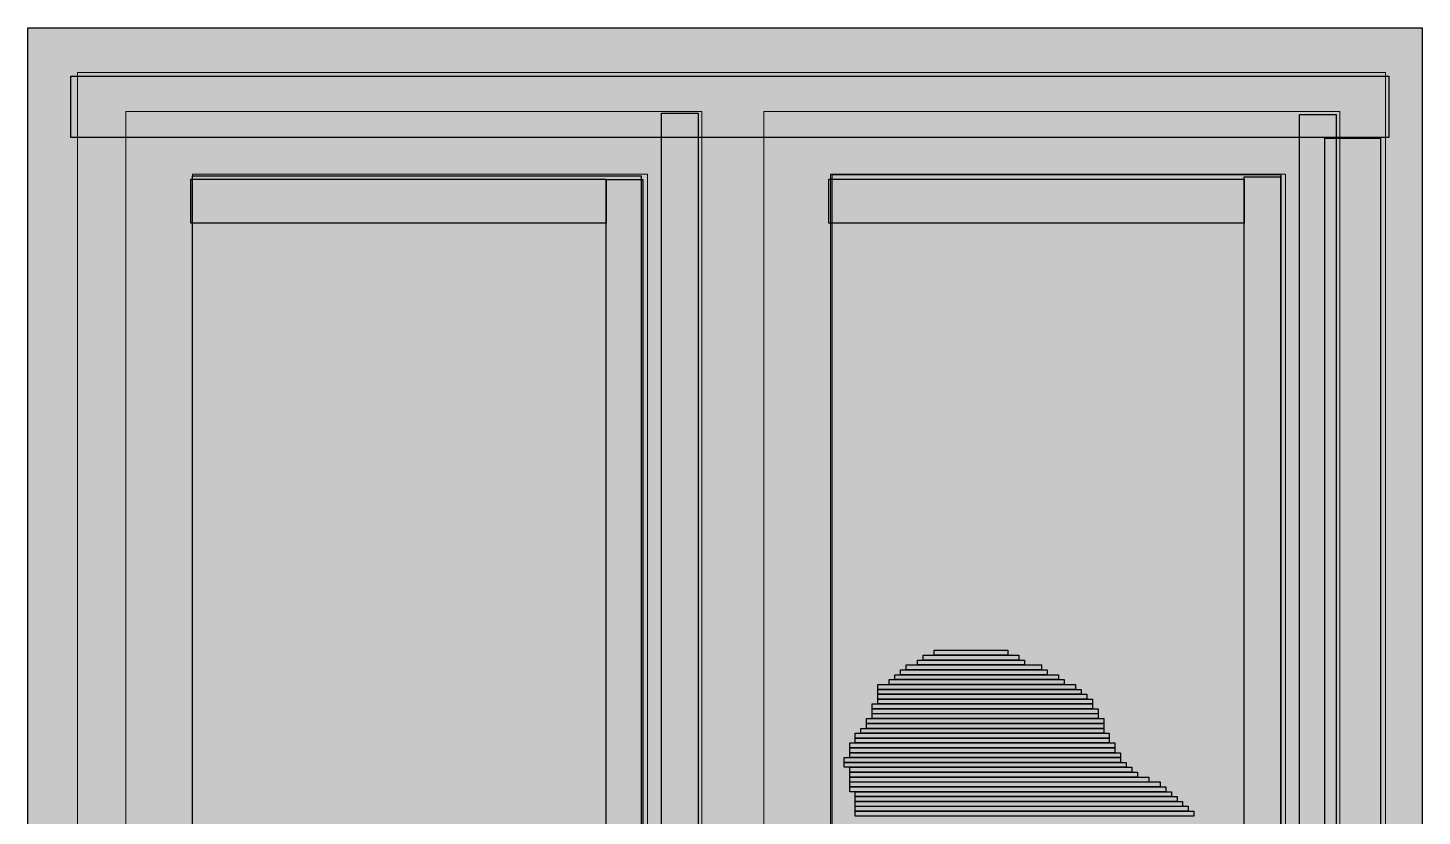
# Model space of a CAD drawing. Header units: millimetres. Extents: x 3716 to 41668, y 402 to 28530.
# Drawn here: x 23245 to 24726, y 9348 to 10185 of the extents above; entities that cross this region are included whole.
import ezdxf

# ---------------------------------------------------------------- set-up
doc = ezdxf.new("R2010")
doc.units = ezdxf.units.MM
doc.header["$LTSCALE"] = 50
for name, color, linetype in [('00_Wand_Bestand', 7, 'Continuous'), ('02_Grundstuecksgrenze', 8, 'Continuous'), ('05_Linien_stark', 7, 'Continuous')]:
    doc.layers.add(name, color=color, linetype=linetype)

msp = doc.modelspace()

# ---------------------------------------------------------------- hatches: boundary and pattern name
at = {"layer": '00_Wand_Bestand'}
for points in [[(24208.2, 9524), (24286.2, 9524), (24286.2, 9518.8), (24208.2, 9518.8)], [(24208.2, 9524), (24286.2, 9524), (24286.2, 9518.8), (24208.2, 9518.8)], [(24178.3, 9508.4), (24322.2, 9508.4), (24322.2, 9503.2), (24178.3, 9503.2)], [(24178.3, 9508.4), (24322.2, 9508.4), (24322.2, 9503.2), (24178.3, 9503.2)], [(24190.3, 9513.6), (24304.1, 9513.6), (24304.1, 9508.4), (24190.3, 9508.4)], [(24190.3, 9513.6), (24304.1, 9513.6), (24304.1, 9508.4), (24190.3, 9508.4)], [(24196.3, 9518.7), (24298.1, 9518.7), (24298.1, 9513.6), (24196.3, 9513.6)], [(24196.3, 9518.7), (24298.1, 9518.7), (24298.1, 9513.6), (24196.3, 9513.6)], [(24166.3, 9498.1), (24340.1, 9498.1), (24340.1, 9492.9), (24166.3, 9492.9)], [(24166.3, 9498.1), (24340.1, 9498.1), (24340.1, 9492.9), (24166.3, 9492.9)], [(24172.3, 9503.2), (24328.2, 9503.2), (24328.2, 9498), (24172.3, 9498)], [(24172.3, 9503.2), (24328.2, 9503.2), (24328.2, 9498), (24172.3, 9498)], [(24148.3, 9487.7), (24358.1, 9487.7), (24358.1, 9482.5), (24148.3, 9482.5)], [(24148.3, 9487.7), (24358.1, 9487.7), (24358.1, 9482.5), (24148.3, 9482.5)], [(24148.3, 9482.5), (24364.1, 9482.5), (24364.1, 9477.3), (24148.3, 9477.3)], [(24148.3, 9482.5), (24364.1, 9482.5), (24364.1, 9477.3), (24148.3, 9477.3)], [(24160.3, 9492.9), (24346.1, 9492.9), (24346.1, 9487.7), (24160.3, 9487.7)], [(24160.3, 9492.9), (24346.1, 9492.9), (24346.1, 9487.7), (24160.3, 9487.7)], [(24142.3, 9467), (24376.1, 9467), (24376.1, 9461.8), (24142.3, 9461.8)], [(24142.3, 9467), (24376.1, 9467), (24376.1, 9461.8), (24142.3, 9461.8)], [(24148.3, 9477.3), (24370.1, 9477.3), (24370.1, 9472.2), (24148.3, 9472.2)], [(24148.3, 9477.3), (24370.1, 9477.3), (24370.1, 9472.2), (24148.3, 9472.2)], [(24148.3, 9472.2), (24376.1, 9472.2), (24376.1, 9467), (24148.3, 9467)], [(24148.3, 9472.2), (24376.1, 9472.2), (24376.1, 9467), (24148.3, 9467)], [(24136.3, 9451.5), (24388.1, 9451.5), (24388.1, 9446.3), (24136.3, 9446.3)], [(24136.3, 9451.5), (24388.1, 9451.5), (24388.1, 9446.3), (24136.3, 9446.3)], [(24142.3, 9461.8), (24382.1, 9461.8), (24382.1, 9456.6), (24142.3, 9456.6)], [(24142.3, 9461.8), (24382.1, 9461.8), (24382.1, 9456.6), (24142.3, 9456.6)], [(24142.3, 9456.7), (24382.1, 9456.7), (24382.1, 9451.5), (24142.3, 9451.5)], [(24142.3, 9456.7), (24382.1, 9456.7), (24382.1, 9451.5), (24142.3, 9451.5)], [(24124.3, 9435.9), (24394.1, 9435.9), (24394.1, 9430.7), (24124.3, 9430.7)], [(24124.3, 9435.9), (24394.1, 9435.9), (24394.1, 9430.7), (24124.3, 9430.7)], [(24130.3, 9441.1), (24388.1, 9441.1), (24388.1, 9435.9), (24130.3, 9435.9)], [(24130.3, 9441.1), (24388.1, 9441.1), (24388.1, 9435.9), (24130.3, 9435.9)], [(24136.3, 9446.3), (24388.1, 9446.3), (24388.1, 9441.1), (24136.3, 9441.1)], [(24136.3, 9446.3), (24388.1, 9446.3), (24388.1, 9441.1), (24136.3, 9441.1)], [(24118.3, 9425.6), (24400.1, 9425.6), (24400.1, 9420.4), (24118.3, 9420.4)], [(24118.3, 9425.6), (24400.1, 9425.6), (24400.1, 9420.4), (24118.3, 9420.4)], [(24118.3, 9420.4), (24400.1, 9420.4), (24400.1, 9415.2), (24118.3, 9415.2)], [(24118.3, 9420.4), (24400.1, 9420.4), (24400.1, 9415.2), (24118.3, 9415.2)], [(24124.3, 9430.8), (24394.1, 9430.8), (24394.1, 9425.6), (24124.3, 9425.6)], [(24124.3, 9430.8), (24394.1, 9430.8), (24394.1, 9425.6), (24124.3, 9425.6)], [(24112.3, 9410), (24406.1, 9410), (24406.1, 9404.8), (24112.3, 9404.8)], [(24112.3, 9410), (24406.1, 9410), (24406.1, 9404.8), (24112.3, 9404.8)], [(24112.3, 9404.8), (24412, 9404.8), (24412, 9399.7), (24112.3, 9399.7)], [(24112.3, 9404.8), (24412, 9404.8), (24412, 9399.7), (24112.3, 9399.7)], [(24118.3, 9415.2), (24406.1, 9415.2), (24406.1, 9410), (24118.3, 9410)], [(24118.3, 9415.2), (24406.1, 9415.2), (24406.1, 9410), (24118.3, 9410)], [(24118.3, 9399.7), (24418, 9399.7), (24418, 9394.5), (24118.3, 9394.5)], [(24118.3, 9399.7), (24418, 9399.7), (24418, 9394.5), (24118.3, 9394.5)], [(24118.3, 9394.5), (24424, 9394.5), (24424, 9389.3), (24118.3, 9389.3)], [(24118.3, 9394.5), (24424, 9394.5), (24424, 9389.3), (24118.3, 9389.3)], [(24118.3, 9389.3), (24436, 9389.3), (24436, 9384.1), (24118.3, 9384.1)], [(24118.3, 9389.3), (24436, 9389.3), (24436, 9384.1), (24118.3, 9384.1)], [(24118.3, 9384.2), (24448, 9384.2), (24448, 9379), (24118.3, 9379)], [(24118.3, 9384.2), (24448, 9384.2), (24448, 9379), (24118.3, 9379)], [(24118.3, 9379), (24454, 9379), (24454, 9373.8), (24118.3, 9373.8)], [(24118.3, 9379), (24454, 9379), (24454, 9373.8), (24118.3, 9373.8)], [(24124.3, 9373.8), (24460, 9373.8), (24460, 9368.6), (24124.3, 9368.6)], [(24124.3, 9373.8), (24460, 9373.8), (24460, 9368.6), (24124.3, 9368.6)], [(24124.3, 9368.6), (24466, 9368.6), (24466, 9363.4), (24124.3, 9363.4)], [(24124.3, 9368.6), (24466, 9368.6), (24466, 9363.4), (24124.3, 9363.4)], [(24124.3, 9363.4), (24472, 9363.4), (24472, 9358.2), (24124.3, 9358.2)], [(24124.3, 9363.4), (24472, 9363.4), (24472, 9358.2), (24124.3, 9358.2)], [(24124.3, 9358.3), (24478, 9358.3), (24478, 9353.1), (24124.3, 9353.1)], [(24124.3, 9358.3), (24478, 9358.3), (24478, 9353.1), (24124.3, 9353.1)], [(24124.3, 9353.1), (24484, 9353.1), (24484, 9347.9), (24124.3, 9347.9)], [(24124.3, 9353.1), (24484, 9353.1), (24484, 9347.9), (24124.3, 9347.9)]]:
    msp.add_hatch(color=7, dxfattribs=at).paths.add_polyline_path(points)
at = {"layer": '02_Grundstuecksgrenze', "transparency": 33554485}
msp.add_hatch(color=7, dxfattribs=at).paths.add_polyline_path([(23245.4, 10184.9), (24726.4, 10184.9), (24726.4, 8569.6), (23245.4, 8569.6)])
msp.add_hatch(color=7, dxfattribs=at).paths.add_polyline_path([(23245.4, 10184.9), (24726.4, 10184.9), (24726.4, 8569.6), (23245.4, 8569.6)])
at = {"layer": '02_Grundstuecksgrenze', "transparency": 33554572}
for points in [[(23291, 10133.5), (24691, 10133.5), (24691, 10068.5), (23291, 10068.5)], [(23291, 10133.5), (24691, 10133.5), (24691, 10068.5), (23291, 10068.5)], [(23918.5, 10094.2), (23957.3, 10094.2), (23957.3, 8697.5), (23918.5, 8697.5)], [(23918.5, 10094.2), (23957.3, 10094.2), (23957.3, 8697.5), (23918.5, 8697.5)], [(24596.1, 10092.9), (24634.9, 10092.9), (24634.9, 8697.5), (24596.1, 8697.5)], [(24596.1, 10092.9), (24634.9, 10092.9), (24634.9, 8697.5), (24596.1, 8697.5)], [(24623.1, 10068), (24682.3, 10068), (24682.3, 8647.3), (24623.1, 8647.3)], [(24623.1, 10068), (24682.3, 10068), (24682.3, 8647.3), (24623.1, 8647.3)], [(24537.4, 10026.9), (24576.1, 10026.9), (24576.1, 8771.1), (24537.4, 8771.1)], [(24537.4, 10026.9), (24576.1, 10026.9), (24576.1, 8771.1), (24537.4, 8771.1)], [(23418.4, 10024.2), (23859.7, 10024.2), (23859.7, 9977.5), (23418.4, 9977.5)], [(23418.4, 10024.2), (23859.7, 10024.2), (23859.7, 9977.5), (23418.4, 9977.5)], [(23859.7, 10024), (23898.5, 10024), (23898.5, 8771.1), (23859.7, 8771.1)], [(23859.7, 10024), (23898.5, 10024), (23898.5, 8771.1), (23859.7, 8771.1)], [(24096.1, 10024.2), (24537.3, 10024.2), (24537.3, 9977.5), (24096.1, 9977.5)], [(24096.1, 10024.2), (24537.3, 10024.2), (24537.3, 9977.5), (24096.1, 9977.5)]]:
    msp.add_hatch(color=7, dxfattribs=at).paths.add_polyline_path(points)
at = {"layer": '02_Grundstuecksgrenze', "transparency": 33554590}
for points in [[(23420.3, 10028), (23896.9, 10028), (23896.9, 8775.2), (23420.3, 8775.2)], [(23420.3, 10028), (23896.9, 10028), (23896.9, 8775.2), (23420.3, 8775.2)], [(24099.7, 10029.4), (24576.4, 10029.4), (24576.4, 8776.6), (24099.7, 8776.6)], [(24099.7, 10029.4), (24576.4, 10029.4), (24576.4, 8776.6), (24099.7, 8776.6)]]:
    msp.add_hatch(color=7, dxfattribs=at).paths.add_polyline_path(points)

# ---------------------------------------------------------------- linework, layer by layer
at = {"layer": '00_Wand_Bestand'}
for points in [[(24208.2, 9524), (24286.2, 9524), (24286.2, 9518.8), (24208.2, 9518.8)], [(24208.2, 9524), (24286.2, 9524), (24286.2, 9518.8), (24208.2, 9518.8)], [(24178.3, 9508.4), (24322.2, 9508.4), (24322.2, 9503.2), (24178.3, 9503.2)], [(24178.3, 9508.4), (24322.2, 9508.4), (24322.2, 9503.2), (24178.3, 9503.2)], [(24190.3, 9513.6), (24304.1, 9513.6), (24304.1, 9508.4), (24190.3, 9508.4)], [(24190.3, 9513.6), (24304.1, 9513.6), (24304.1, 9508.4), (24190.3, 9508.4)], [(24196.3, 9518.7), (24298.1, 9518.7), (24298.1, 9513.6), (24196.3, 9513.6)], [(24196.3, 9518.7), (24298.1, 9518.7), (24298.1, 9513.6), (24196.3, 9513.6)], [(24166.3, 9498.1), (24340.1, 9498.1), (24340.1, 9492.9), (24166.3, 9492.9)], [(24166.3, 9498.1), (24340.1, 9498.1), (24340.1, 9492.9), (24166.3, 9492.9)], [(24172.3, 9503.2), (24328.2, 9503.2), (24328.2, 9498), (24172.3, 9498)], [(24172.3, 9503.2), (24328.2, 9503.2), (24328.2, 9498), (24172.3, 9498)], [(24148.3, 9487.7), (24358.1, 9487.7), (24358.1, 9482.5), (24148.3, 9482.5)], [(24148.3, 9487.7), (24358.1, 9487.7), (24358.1, 9482.5), (24148.3, 9482.5)], [(24148.3, 9482.5), (24364.1, 9482.5), (24364.1, 9477.3), (24148.3, 9477.3)], [(24148.3, 9482.5), (24364.1, 9482.5), (24364.1, 9477.3), (24148.3, 9477.3)], [(24160.3, 9492.9), (24346.1, 9492.9), (24346.1, 9487.7), (24160.3, 9487.7)], [(24160.3, 9492.9), (24346.1, 9492.9), (24346.1, 9487.7), (24160.3, 9487.7)], [(24142.3, 9467), (24376.1, 9467), (24376.1, 9461.8), (24142.3, 9461.8)], [(24142.3, 9467), (24376.1, 9467), (24376.1, 9461.8), (24142.3, 9461.8)], [(24148.3, 9477.3), (24370.1, 9477.3), (24370.1, 9472.2), (24148.3, 9472.2)], [(24148.3, 9477.3), (24370.1, 9477.3), (24370.1, 9472.2), (24148.3, 9472.2)], [(24148.3, 9472.2), (24376.1, 9472.2), (24376.1, 9467), (24148.3, 9467)], [(24148.3, 9472.2), (24376.1, 9472.2), (24376.1, 9467), (24148.3, 9467)], [(24136.3, 9451.5), (24388.1, 9451.5), (24388.1, 9446.3), (24136.3, 9446.3)], [(24136.3, 9451.5), (24388.1, 9451.5), (24388.1, 9446.3), (24136.3, 9446.3)], [(24142.3, 9461.8), (24382.1, 9461.8), (24382.1, 9456.6), (24142.3, 9456.6)], [(24142.3, 9461.8), (24382.1, 9461.8), (24382.1, 9456.6), (24142.3, 9456.6)], [(24142.3, 9456.7), (24382.1, 9456.7), (24382.1, 9451.5), (24142.3, 9451.5)], [(24142.3, 9456.7), (24382.1, 9456.7), (24382.1, 9451.5), (24142.3, 9451.5)], [(24124.3, 9435.9), (24394.1, 9435.9), (24394.1, 9430.7), (24124.3, 9430.7)], [(24124.3, 9435.9), (24394.1, 9435.9), (24394.1, 9430.7), (24124.3, 9430.7)], [(24130.3, 9441.1), (24388.1, 9441.1), (24388.1, 9435.9), (24130.3, 9435.9)], [(24130.3, 9441.1), (24388.1, 9441.1), (24388.1, 9435.9), (24130.3, 9435.9)], [(24136.3, 9446.3), (24388.1, 9446.3), (24388.1, 9441.1), (24136.3, 9441.1)], [(24136.3, 9446.3), (24388.1, 9446.3), (24388.1, 9441.1), (24136.3, 9441.1)], [(24118.3, 9425.6), (24400.1, 9425.6), (24400.1, 9420.4), (24118.3, 9420.4)], [(24118.3, 9425.6), (24400.1, 9425.6), (24400.1, 9420.4), (24118.3, 9420.4)], [(24118.3, 9420.4), (24400.1, 9420.4), (24400.1, 9415.2), (24118.3, 9415.2)], [(24118.3, 9420.4), (24400.1, 9420.4), (24400.1, 9415.2), (24118.3, 9415.2)], [(24124.3, 9430.8), (24394.1, 9430.8), (24394.1, 9425.6), (24124.3, 9425.6)], [(24124.3, 9430.8), (24394.1, 9430.8), (24394.1, 9425.6), (24124.3, 9425.6)], [(24112.3, 9410), (24406.1, 9410), (24406.1, 9404.8), (24112.3, 9404.8)], [(24112.3, 9410), (24406.1, 9410), (24406.1, 9404.8), (24112.3, 9404.8)], [(24112.3, 9404.8), (24412, 9404.8), (24412, 9399.7), (24112.3, 9399.7)], [(24112.3, 9404.8), (24412, 9404.8), (24412, 9399.7), (24112.3, 9399.7)], [(24118.3, 9415.2), (24406.1, 9415.2), (24406.1, 9410), (24118.3, 9410)], [(24118.3, 9415.2), (24406.1, 9415.2), (24406.1, 9410), (24118.3, 9410)], [(24118.3, 9399.7), (24418, 9399.7), (24418, 9394.5), (24118.3, 9394.5)], [(24118.3, 9399.7), (24418, 9399.7), (24418, 9394.5), (24118.3, 9394.5)], [(24118.3, 9394.5), (24424, 9394.5), (24424, 9389.3), (24118.3, 9389.3)], [(24118.3, 9394.5), (24424, 9394.5), (24424, 9389.3), (24118.3, 9389.3)], [(24118.3, 9389.3), (24436, 9389.3), (24436, 9384.1), (24118.3, 9384.1)], [(24118.3, 9389.3), (24436, 9389.3), (24436, 9384.1), (24118.3, 9384.1)], [(24118.3, 9384.2), (24448, 9384.2), (24448, 9379), (24118.3, 9379)], [(24118.3, 9384.2), (24448, 9384.2), (24448, 9379), (24118.3, 9379)], [(24118.3, 9379), (24454, 9379), (24454, 9373.8), (24118.3, 9373.8)], [(24118.3, 9379), (24454, 9379), (24454, 9373.8), (24118.3, 9373.8)], [(24124.3, 9373.8), (24460, 9373.8), (24460, 9368.6), (24124.3, 9368.6)], [(24124.3, 9373.8), (24460, 9373.8), (24460, 9368.6), (24124.3, 9368.6)], [(24124.3, 9368.6), (24466, 9368.6), (24466, 9363.4), (24124.3, 9363.4)], [(24124.3, 9368.6), (24466, 9368.6), (24466, 9363.4), (24124.3, 9363.4)], [(24124.3, 9363.4), (24472, 9363.4), (24472, 9358.2), (24124.3, 9358.2)], [(24124.3, 9363.4), (24472, 9363.4), (24472, 9358.2), (24124.3, 9358.2)], [(24124.3, 9358.3), (24478, 9358.3), (24478, 9353.1), (24124.3, 9353.1)], [(24124.3, 9358.3), (24478, 9358.3), (24478, 9353.1), (24124.3, 9353.1)], [(24124.3, 9353.1), (24484, 9353.1), (24484, 9347.9), (24124.3, 9347.9)], [(24124.3, 9353.1), (24484, 9353.1), (24484, 9347.9), (24124.3, 9347.9)]]:
    msp.add_lwpolyline(points, close=True, dxfattribs=at)
at = {"layer": '02_Grundstuecksgrenze'}
for points in [[(23245.4, 10184.9), (24726.4, 10184.9), (24726.4, 8569.6), (23245.4, 8569.6)], [(23245.4, 10184.9), (24726.4, 10184.9), (24726.4, 8569.6), (23245.4, 8569.6)], [(23291, 10133.5), (24691, 10133.5), (24691, 10068.5), (23291, 10068.5)], [(23291, 10133.5), (24691, 10133.5), (24691, 10068.5), (23291, 10068.5)], [(23918.5, 10094.2), (23957.3, 10094.2), (23957.3, 8697.5), (23918.5, 8697.5)], [(23918.5, 10094.2), (23957.3, 10094.2), (23957.3, 8697.5), (23918.5, 8697.5)], [(24596.1, 10092.9), (24634.9, 10092.9), (24634.9, 8697.5), (24596.1, 8697.5)], [(24596.1, 10092.9), (24634.9, 10092.9), (24634.9, 8697.5), (24596.1, 8697.5)], [(24623.1, 10068), (24682.3, 10068), (24682.3, 8647.3), (24623.1, 8647.3)], [(24623.1, 10068), (24682.3, 10068), (24682.3, 8647.3), (24623.1, 8647.3)], [(23420.3, 10028), (23896.9, 10028), (23896.9, 8775.2), (23420.3, 8775.2)], [(23420.3, 10028), (23896.9, 10028), (23896.9, 8775.2), (23420.3, 8775.2)], [(24099.7, 10029.4), (24576.4, 10029.4), (24576.4, 8776.6), (24099.7, 8776.6)], [(24099.7, 10029.4), (24576.4, 10029.4), (24576.4, 8776.6), (24099.7, 8776.6)], [(24537.4, 10026.9), (24576.1, 10026.9), (24576.1, 8771.1), (24537.4, 8771.1)], [(24537.4, 10026.9), (24576.1, 10026.9), (24576.1, 8771.1), (24537.4, 8771.1)], [(23418.4, 10024.2), (23859.7, 10024.2), (23859.7, 9977.5), (23418.4, 9977.5)], [(23418.4, 10024.2), (23859.7, 10024.2), (23859.7, 9977.5), (23418.4, 9977.5)], [(23859.7, 10024), (23898.5, 10024), (23898.5, 8771.1), (23859.7, 8771.1)], [(23859.7, 10024), (23898.5, 10024), (23898.5, 8771.1), (23859.7, 8771.1)], [(24096.1, 10024.2), (24537.3, 10024.2), (24537.3, 9977.5), (24096.1, 9977.5)], [(24096.1, 10024.2), (24537.3, 10024.2), (24537.3, 9977.5), (24096.1, 9977.5)]]:
    msp.add_lwpolyline(points, close=True, dxfattribs=at)
at = {"layer": '05_Linien_stark', "lineweight": 20}
for points in [[(23298.1, 10137.5), (24687.5, 10137.5), (24687.5, 8648.1), (23298.1, 8648.1)], [(23298.1, 10137.5), (24687.5, 10137.5), (24687.5, 8648.1), (23298.1, 8648.1)], [(23349.5, 10096.1), (23961.3, 10096.1), (23961.3, 8693.8), (23349.5, 8693.8)], [(23349.5, 10096.1), (23961.3, 10096.1), (23961.3, 8693.8), (23349.5, 8693.8)], [(24027.2, 10096.1), (24638.9, 10096.1), (24638.9, 8693.8), (24027.2, 8693.8)], [(24027.2, 10096.1), (24638.9, 10096.1), (24638.9, 8693.8), (24027.2, 8693.8)], [(23420.3, 10029.7), (23903.6, 10029.7), (23903.6, 8772.5), (23420.3, 8772.5)], [(23420.3, 10029.7), (23903.6, 10029.7), (23903.6, 8772.5), (23420.3, 8772.5)], [(24097.9, 10029.7), (24581.2, 10029.7), (24581.2, 8772.5), (24097.9, 8772.5)], [(24097.9, 10029.7), (24581.2, 10029.7), (24581.2, 8772.5), (24097.9, 8772.5)]]:
    msp.add_lwpolyline(points, close=True, dxfattribs=at)

doc.saveas('drawing.dxf')
